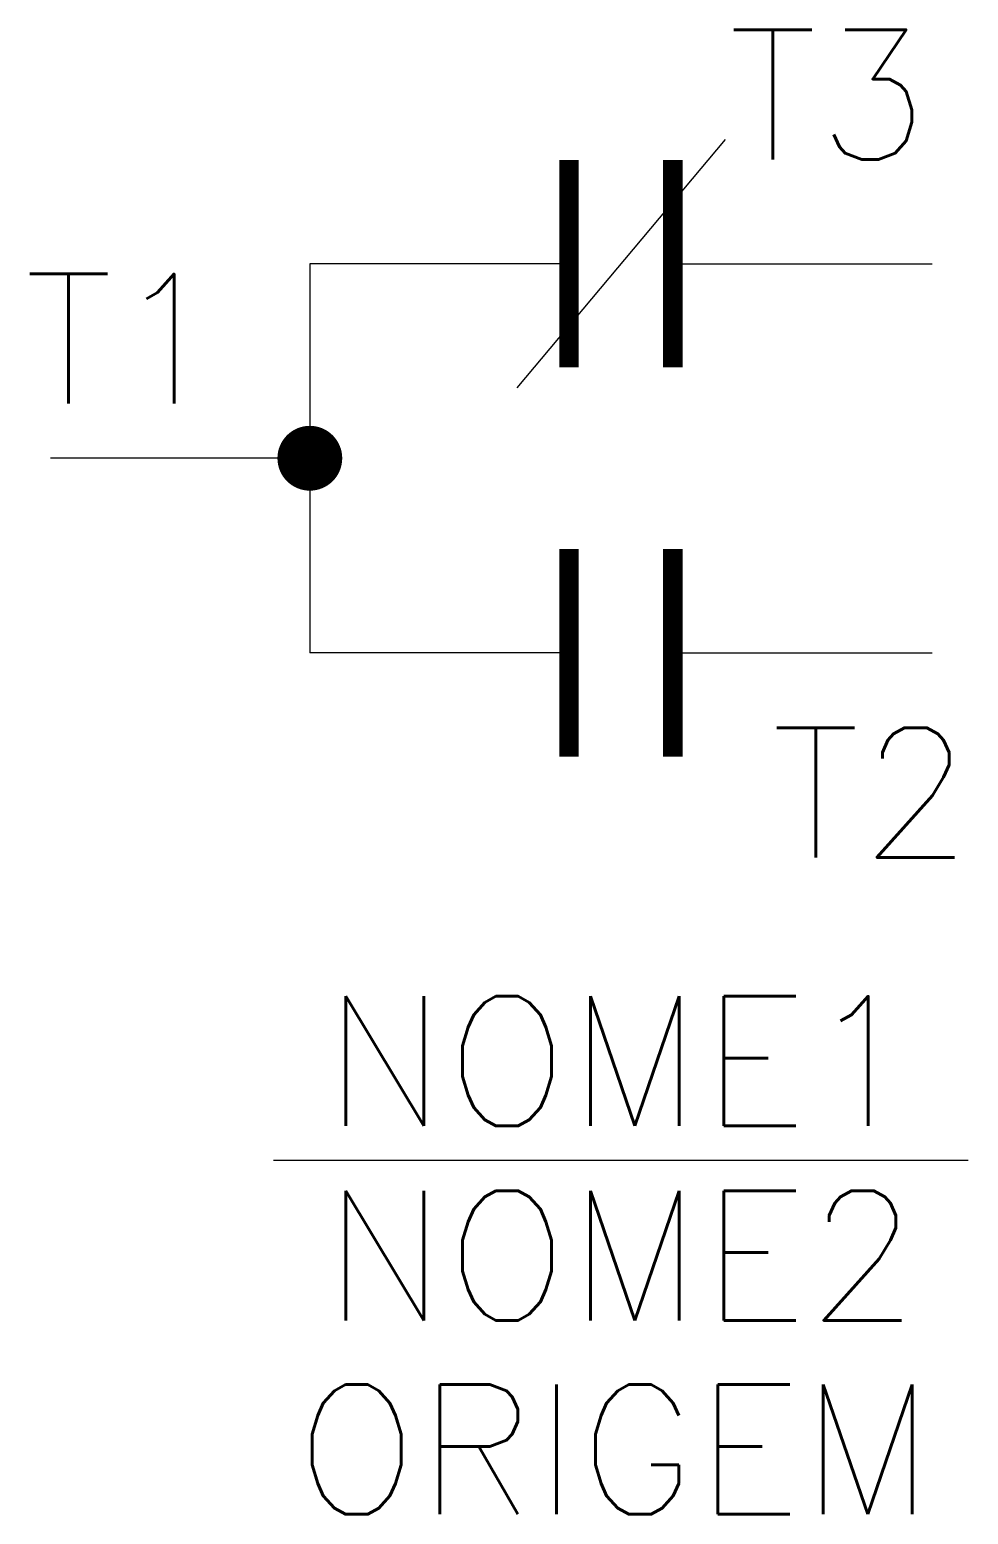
# Model space of a CAD drawing. Extents: x 195.7 to 210.2, y 178.7 to 201.6.
import ezdxf
from ezdxf.enums import TextEntityAlignment as Align

# ---------------------------------------------------------------- set-up
doc = ezdxf.new("R2010")
doc.units = 0
doc.header["$MEASUREMENT"] = 0
doc.layers.get('0').update_dxf_attribs({"linetype": 'CONTINUOUS'})
doc.styles.add('ROMANS', font='romans')

# ---------------------------------------------------------------- blocks, each defined once
blk = doc.blocks.new('CON2')
at = {"const_width": 0.5}
blk.add_lwpolyline([(-0.25, 0, 1), (0.25, 0, 1)], format="xyb", close=True, dxfattribs=at)

msp = doc.modelspace()

# ---------------------------------------------------------------- linework, layer by layer
for p, q in [((206.407, 199.915), (203.193, 196.085)), ((204, 198), (200, 198)), ((205.6, 198), (209.6, 198)), ((204, 192), (200, 192)), ((205.6, 192), (209.6, 192))]:
    msp.add_line(p, q)
at = {"color": 0}
for p, q in [((200, 198), (200, 192)), ((200, 195), (196, 195)), ((199.441, 184.176), (210.159, 184.176))]:
    msp.add_line(p, q, dxfattribs=at)
at = {"color": 5, "const_width": 0.3}
for points in [[(204, 196.4), (204, 199.6)], [(205.6, 196.4), (205.6, 199.6)], [(204, 190.4), (204, 193.6)], [(205.6, 190.4), (205.6, 193.6)]]:
    msp.add_lwpolyline(points, dxfattribs=at)

# ---------------------------------------------------------------- block references
at = {"color": 0}
msp.add_blockref('CON2', (200, 195), dxfattribs=at)

# ---------------------------------------------------------------- texts
at = {"color": 7, "lineweight": -3, "style": 'ROMANS'}
for tag, p in [('T3', (206.457, 200.61)), ('T2', (207.12, 189.844))]:
    msp.add_attdef(tag, text='', height=2, dxfattribs=at).set_placement(p, align=Align.MIDDLE_LEFT)
msp.add_attdef('T1', text='', height=2, dxfattribs=at).set_placement((198.678, 196.842), align=Align.MIDDLE_RIGHT)
for tag, text, p in [('NOME1', '', (204.8, 185.702)), ('NOME2', 'NOME2', (204.8, 182.702)), ('ORIGEM', 'ORIGEM', (204.707, 179.713))]:
    msp.add_attdef(tag, text=text, height=2, dxfattribs=at).set_placement(p, align=Align.MIDDLE_CENTER)

doc.saveas('drawing.dxf')
